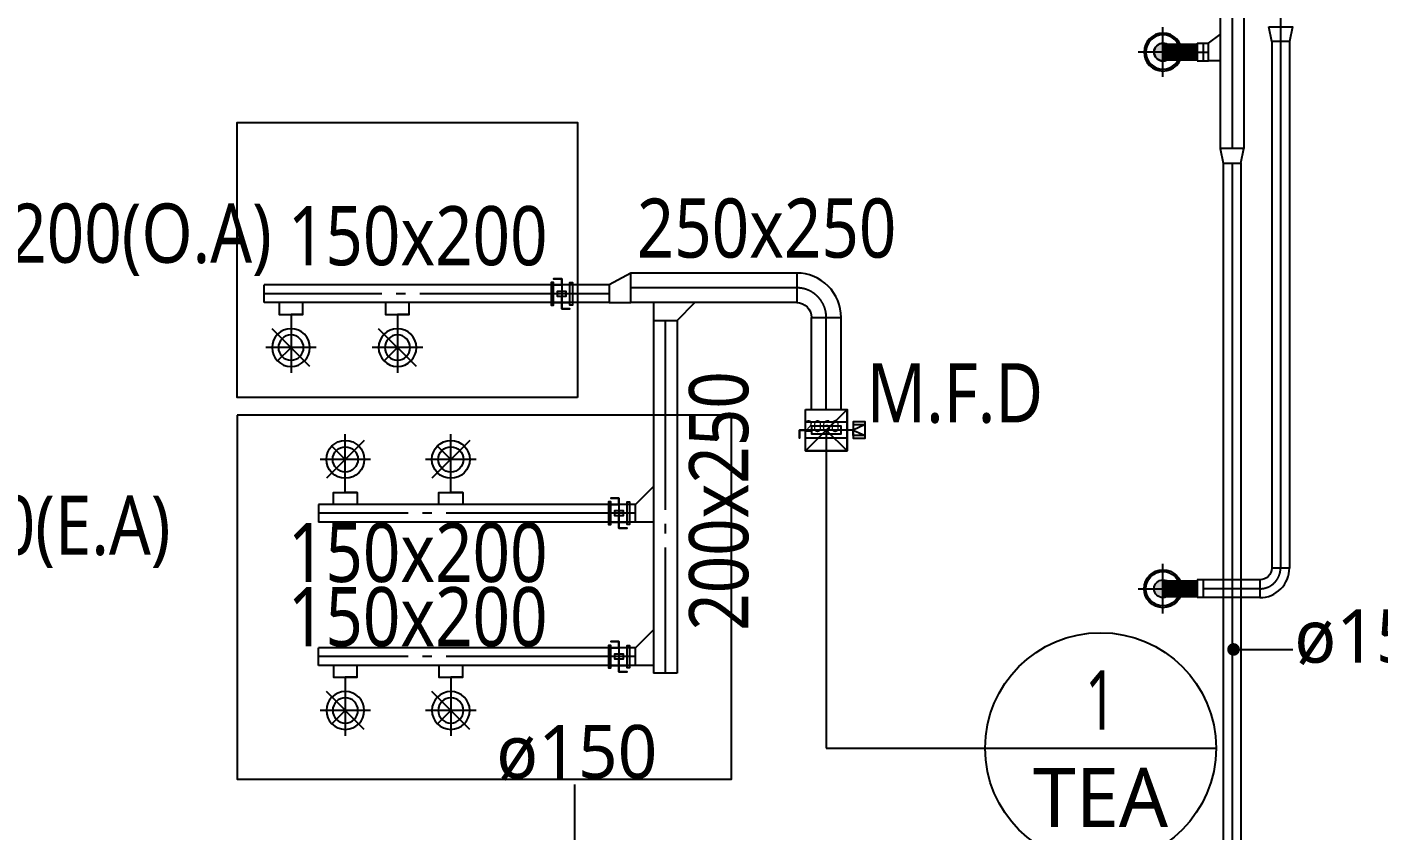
# Model space of a CAD drawing. Header units: millimetres. Extents: x 61566 to 667441, y 0 to 118800.
# Drawn here: x 427951 to 439367, y 55987 to 62781 of the extents above; entities that cross this region are included whole.
import ezdxf
from ezdxf.enums import TextEntityAlignment as Align

# ---------------------------------------------------------------- set-up
doc = ezdxf.new("R2010")
doc.units = ezdxf.units.MM
doc.header["$LTSCALE"] = 200
doc.linetypes.add('CEN6', pattern=[12, 10, -0.75, 0.5, -0.75])
doc.linetypes.add('CENTER', pattern=[50.8, 31.75, -6.35, 6.35, -6.35])
doc.layers.get('DEFPOINTS').update_dxf_attribs({"color": 137})
for name, color, linetype in [('1 EA', 3, 'Continuous'), ('1 EDF', 7, 'Continuous'), ('1 MFD', 11, 'Continuous'), ('1 OA', 4, 'Continuous'), ('1 VD', 1, 'Continuous'), ('DUCT', 7, 'Continuous'), ('TE', 2, 'Continuous'), ('TEXT', 3, 'Continuous'), ('환기(RA)', 2, 'Continuous'), ('환기(SA)', 3, 'Continuous')]:
    doc.layers.add(name, color=color, linetype=linetype)
doc.styles.add('LG전자', font='malgun.ttf')
doc.styles.add('SUNJIN', font='malgun.ttf')

# ---------------------------------------------------------------- blocks, each defined once
blk = doc.blocks.new('1 DT-90-EL')
at = {"color": 0}
blk.add_lwpolyline([(-150, -100), (-50, -100, -0.414214), (0, -50), (0, 50, 0.414214)], format="xyb", close=True, dxfattribs=at)
blk.add_lwpolyline([(0, -50), (0, -50)])
at = {"color": 1, "linetype": 'CENTER', "ltscale": 2}
blk.add_arc((0, -100), 100, 90, 180, dxfattribs=at)
blk = doc.blocks.new('1ERDF')
at = {"layer": '1 EDF'}
for p, q in [((-150, -150), (150, 150)), ((106, -106), (0, 0))]:
    blk.add_line(p, q, dxfattribs=at)
at = {"layer": '1 EDF', "color": 1}
for p, q in [((0, 200), (0, -200)), ((-200, 0), (200, 0))]:
    blk.add_line(p, q, dxfattribs=at)
at = {"layer": '1 EDF'}
blk.add_circle((0, 0), 150, dxfattribs=at)
at = {"layer": '1 EDF', "color": 6}
blk.add_circle((0, 0), 100, dxfattribs=at)
blk = doc.blocks.new('A$C40B63A93')
at = {"color": 1}
for p, q in [((210, 420), (210, 0)), ((420, 210), (0, 210))]:
    blk.add_line(p, q, dxfattribs=at)
at = {"color": 0}
for radius in [160, 145, 75]:
    blk.add_circle((210, 210), radius, dxfattribs=at)
blk = doc.blocks.new('레듀서1')
at = {"layer": '환기(SA)', "color": 0}
blk.add_lwpolyline([(-23, 123), (177, 123), (152, 0), (2, 0)], close=True, dxfattribs=at)
blk = doc.blocks.new('ELBOW_90_150')
at = {"layer": 'DUCT', "color": 0}
blk.add_lwpolyline([(175, 250, 0.414214), (-75, 0), (75, 0, -0.414214), (175, 100), (175, 250)], format="xyb", dxfattribs=at)
at = {"layer": 'DUCT', "color": 1, "linetype": 'CENTER'}
blk.add_arc((175, 0), 175, 90, 180, dxfattribs=at)

msp = doc.modelspace()

# ---------------------------------------------------------------- hatches: boundary and pattern name
at = {"layer": '환기(RA)'}
h = msp.add_hatch(color=256, dxfattribs=at)
edge = h.paths.add_edge_path()
edge.add_arc((437542.9, 62568.7), 75, -90, 270, ccw=False)
at = {"layer": '환기(SA)'}
h = msp.add_hatch(color=256, dxfattribs=at)
edge = h.paths.add_edge_path()
edge.add_arc((437542.9, 58034), 75, 270, 630)

# ---------------------------------------------------------------- linework, layer by layer
at = {"layer": '1 EA'}
for p, q in [((434450, 60701.5), (433050.7, 60701.5)), ((432867.4, 60601.5), (429952.4, 60601.5)), ((429952.4, 60451.5), (429952.4, 60601.5)), ((432867.4, 60451.5), (429952.4, 60451.5)), ((434450, 60451.5), (433050.7, 60451.5)), ((433240, 60301.5), (433240, 57321.5)), ((433440, 60301.5), (433440, 57321.5)), ((434575, 59550), (434575, 60326.5)), ((434825, 59550), (434825, 60326.5)), ((433090, 58747.2), (430411.1, 58747.2)), ((430411.1, 58747.2), (430411.1, 58597.2)), ((433090, 58597.2), (430411.1, 58597.2)), ((433090, 57535.5), (430411.1, 57535.5)), ((430411.1, 57385.5), (430411.1, 57535.5)), ((433090, 57385.5), (430411.1, 57385.5)), ((433440, 57321.5), (433240, 57321.5))]:
    msp.add_line(p, q, dxfattribs=at)
at = {"layer": '1 EA', "color": 1, "linetype": 'CEN6', "ltscale": 0.8}
for p, q in [((432867.4, 60526.5), (429952.4, 60526.5)), ((434450, 60576.5), (433050.7, 60576.5)), ((433340, 60301.5), (433340, 57321.5)), ((434700, 59550), (434700, 60326.5)), ((433090, 58672.2), (430411.1, 58672.2)), ((433090, 57460.5), (430411.1, 57460.5))]:
    msp.add_line(p, q, dxfattribs=at)
at = {"layer": '1 EA'}
for points in [[(433050.7, 60701.5), (432867.4, 60601.5), (432867.4, 60451.5), (433050.7, 60451.5), (433050.7, 60701.5)], [(433590, 60451.5), (433240, 60451.5), (433240, 60301.5), (433440, 60301.5), (433590, 60451.5)], [(434525, 59550), (434875, 59550), (434875, 59200), (434525, 59200), (434525, 59550)], [(433240, 58897.2), (433240, 58597.2), (433090, 58597.2), (433090, 58747.2), (433240, 58897.2)], [(433240, 57685.5), (433240, 57385.5), (433090, 57385.5), (433090, 57535.5), (433240, 57685.5)]]:
    msp.add_lwpolyline(points, dxfattribs=at)
at = {"layer": '1 EA', "color": 7}
for points in [[(430280.3, 60351.5), (430280.3, 60451.5), (430080.3, 60451.5), (430080.3, 60351.5), (430280.3, 60351.5), (430180.3, 60351.5), (430180.3, 60071.6)], [(431179.3, 60351.5), (431179.3, 60451.5), (430979.3, 60451.5), (430979.3, 60351.5), (431179.3, 60351.5), (431079.3, 60351.5), (431079.3, 60071.6)], [(430739, 58847.2), (430739, 58747.2), (430539, 58747.2), (430539, 58847.2), (430739, 58847.2), (430639, 58847.2), (430639, 59127.1)], [(431629.9, 58847.2), (431629.9, 58747.2), (431429.9, 58747.2), (431429.9, 58847.2), (431629.9, 58847.2), (431529.9, 58847.2), (431529.9, 59127.1)], [(430739, 57285.5), (430739, 57385.5), (430539, 57385.5), (430539, 57285.5), (430739, 57285.5), (430639, 57285.5), (430639, 57005.6)], [(431629.9, 57285.5), (431629.9, 57385.5), (431429.9, 57385.5), (431429.9, 57285.5), (431629.9, 57285.5), (431529.9, 57285.5), (431529.9, 57005.6)]]:
    msp.add_lwpolyline(points, dxfattribs=at)
at = {"layer": '1 EA', "color": 1, "linetype": 'CEN6', "ltscale": 0.8}
for points in [[(434875, 59550), (434525, 59200), (434875, 59200), (434875, 59550)], [(434875, 59550), (434700, 59375), (434875, 59200), (434875, 59550)]]:
    msp.add_lwpolyline(points, dxfattribs=at)
at = {"layer": '1 MFD'}
msp.add_lwpolyline([(434927.5, 59421.5), (435028.7, 59421.5), (434927.5, 59375), (435028.7, 59328.5), (434927.5, 59328.5), (434927.5, 59375), (434927.5, 59305), (435028.7, 59305), (435028.7, 59445), (434927.5, 59445), (434927.5, 59375), (434875, 59375), (434875, 59305), (434525, 59305), (434525, 59375), (434472.5, 59375), (434472.5, 59305), (434472.5, 59375), (434525, 59375), (434525, 59445), (434875, 59445), (434875, 59375), (434525, 59375), (434577.5, 59375), (434577.5, 59410), (434822.5, 59410), (434822.5, 59340), (434577.5, 59340), (434577.5, 59375)], dxfattribs=at)
at = {"layer": '1 VD'}
for points in [[(432535.9, 60601.5), (432535.9, 60621.5), (432555.9, 60621.5), (432555.9, 60451.5), (432555.9, 60431.5), (432535.9, 60431.5), (432535.9, 60451.5), (432465.9, 60451.5), (432395.9, 60451.5), (432395.9, 60601.5), (432395.9, 60621.5), (432375.9, 60621.5), (432375.9, 60431.5), (432395.9, 60431.5), (432395.9, 60451.5), (432465.9, 60451.5), (432465.9, 60399), (432535.9, 60399), (432465.9, 60399), (432465.9, 60451.5), (432535.9, 60451.5), (432535.9, 60601.5), (432465.9, 60601.5), (432465.9, 60654), (432395.9, 60654), (432465.9, 60654), (432465.9, 60601.5), (432395.9, 60601.5), (432465.9, 60601.5), (432465.9, 60451.5), (432465.9, 60504), (432430.9, 60504), (432430.9, 60549), (432465.9, 60549), (432500.9, 60549), (432500.9, 60504), (432465.9, 60504)], [(433019.8, 58747.2), (433019.8, 58767.2), (433039.8, 58767.2), (433039.8, 58597.2), (433039.8, 58577.2), (433019.8, 58577.2), (433019.8, 58597.2), (432949.8, 58597.2), (432879.8, 58597.2), (432879.8, 58747.2), (432879.8, 58767.2), (432859.8, 58767.2), (432859.8, 58577.2), (432879.8, 58577.2), (432879.8, 58597.2), (432949.8, 58597.2), (432949.8, 58544.7), (433019.8, 58544.7), (432949.8, 58544.7), (432949.8, 58597.2), (433019.8, 58597.2), (433019.8, 58747.2), (432949.8, 58747.2), (432949.8, 58799.7), (432879.8, 58799.7), (432949.8, 58799.7), (432949.8, 58747.2), (432879.8, 58747.2), (432949.8, 58747.2), (432949.8, 58597.2), (432949.8, 58649.7), (432914.8, 58649.7), (432914.8, 58694.7), (432949.8, 58694.7), (432984.8, 58694.7), (432984.8, 58649.7), (432949.8, 58649.7)], [(433019.8, 57535.5), (433019.8, 57555.5), (433039.8, 57555.5), (433039.8, 57385.5), (433039.8, 57365.5), (433019.8, 57365.5), (433019.8, 57385.5), (432949.8, 57385.5), (432879.8, 57385.5), (432879.8, 57535.5), (432879.8, 57555.5), (432859.8, 57555.5), (432859.8, 57365.5), (432879.8, 57365.5), (432879.8, 57385.5), (432949.8, 57385.5), (432949.8, 57333), (433019.8, 57333), (432949.8, 57333), (432949.8, 57385.5), (433019.8, 57385.5), (433019.8, 57535.5), (432949.8, 57535.5), (432949.8, 57588), (432879.8, 57588), (432949.8, 57588), (432949.8, 57535.5), (432879.8, 57535.5), (432949.8, 57535.5), (432949.8, 57385.5), (432949.8, 57438), (432914.8, 57438), (432914.8, 57483), (432949.8, 57483), (432984.8, 57483), (432984.8, 57438), (432949.8, 57438)]]:
    msp.add_lwpolyline(points, dxfattribs=at)
at = {"layer": 'DEFPOINTS'}
for points in [[(432600, 59650), (429725, 59650), (429725, 61975), (432600, 61975), (432600, 59650)], [(429725, 59500), (429725, 56425), (433900, 56425), (433900, 59500), (429725, 59500)]]:
    msp.add_lwpolyline(points, dxfattribs=at)
at = {"layer": 'TE', "color": 6}
for p, q in [((434700, 59375), (434700, 56687.4)), ((434700, 56687.4), (436041, 56687.4))]:
    msp.add_line(p, q, dxfattribs=at)
at = {"layer": 'TE'}
msp.add_line((436041, 56687.4), (437991, 56687.4), dxfattribs=at)
msp.add_circle((437016, 56687.4), 975, dxfattribs=at)
at = {"layer": 'TEXT', "color": 1}
for p, q in [((438138.5, 57521.1), (438639.2, 57521.1, 0)), ((432577.5, 55877.5), (432577.5, 56380.4, 0))]:
    msp.add_line(p, q, dxfattribs=at)
at = {"layer": 'TEXT', "color": 1, "const_width": 53.3}
msp.add_lwpolyline([(438138.6, 57547.7, -1), (438138.6, 57494.4, -1)], format="xyb", close=True, dxfattribs=at)
at = {"layer": '환기(RA)'}
for p, q in [((438026.2, 64778.3), (438026.2, 61753.6)), ((438226.2, 64778.3), (438226.2, 61753.6)), ((437832.5, 62643.7), (437926.2, 62643.7)), ((437832.5, 62643.7), (437832.5, 62493.7)), ((437882.5, 62643.7), (437882.5, 62493.7)), ((437832.5, 62493.7), (437926.2, 62493.7)), ((438051.2, 61630.8), (438051.2, 50901)), ((438201.2, 61630.8), (438201.2, 50901))]:
    msp.add_line(p, q, dxfattribs=at)
msp.add_lwpolyline([(438026.2, 62493.7), (437926.2, 62493.7), (437926.2, 62643.7), (438026.2, 62718.7)], close=True, dxfattribs=at)
at = {"layer": '환기(RA)', "const_width": 150}
msp.add_lwpolyline([(437832.5, 62568.7), (437542.9, 62568.7)], dxfattribs=at)
at = {"layer": '환기(RA)'}
msp.add_circle((437542.9, 62568.7), 75, dxfattribs=at)
at = {"layer": '환기(SA)', "color": 1, "linetype": 'CENTER'}
for p, q in [((438126.2, 64778.3), (438126.2, 61753.6)), ((438535.8, 64107.4), (438535.8, 62657.8)), ((437832.5, 62568.7), (437926.2, 62568.7)), ((438535.8, 62657.8), (438535.8, 58209)), ((438126.2, 61630.8), (438126.2, 50901)), ((438360.8, 58034), (437882.5, 58034))]:
    msp.add_line(p, q, dxfattribs=at)
at = {"layer": '환기(SA)'}
for p, q in [((438460.8, 62657.8), (438460.8, 58209)), ((438610.8, 62657.8), (438610.8, 58209)), ((438360.8, 58109), (437832.5, 58109)), ((437832.5, 58109), (437832.5, 57959)), ((437882.5, 58109), (437882.5, 57959)), ((438360.8, 57959), (437832.5, 57959))]:
    msp.add_line(p, q, dxfattribs=at)
at = {"layer": '환기(SA)', "const_width": 150}
msp.add_lwpolyline([(437832.5, 58034), (437542.9, 58034)], dxfattribs=at)
at = {"layer": '환기(SA)'}
msp.add_circle((437542.9, 58034), 75, dxfattribs=at)

# ---------------------------------------------------------------- block references
at = {"layer": '1 EA', "xscale": 2.5, "yscale": 2.5, "zscale": 2.5, "rotation": 270}
msp.add_blockref('1 DT-90-EL', (434700, 60326.5), dxfattribs=at)
at = {"layer": '1 EDF', "xscale": -1.066666666666667, "yscale": 1.066666666666667, "zscale": 1.066666666666667}
for p in [(430180.3, 60071.6), (431079.3, 60071.6), (430639, 57005.6), (431529.9, 57005.6)]:
    msp.add_blockref('1ERDF', p, dxfattribs=at)
at = {"layer": '1 EDF', "xscale": 1.066666666666667, "yscale": 1.066666666666667, "zscale": 1.066666666666667, "rotation": 180}
for p in [(430639, 59127.1), (431529.9, 59127.1)]:
    msp.add_blockref('1ERDF', p, dxfattribs=at)
at = {"layer": '환기(RA)', "xscale": -1, "rotation": 180}
msp.add_blockref('A$C40B63A93', (437332.9, 62778.7), dxfattribs=at)
at = {"layer": '환기(RA)', "xscale": -1}
msp.add_blockref('레듀서1', (438202.9, 61630.8), dxfattribs=at)
at = {"layer": '환기(SA)'}
msp.add_blockref('레듀서1', (438459.1, 62657.8), dxfattribs=at)
at = {"layer": '환기(SA)', "rotation": 180}
for name, p in [('A$C40B63A93', (437752.9, 58244)), ('ELBOW_90_150', (438535.8, 58209))]:
    msp.add_blockref(name, p, dxfattribs=at)

# ---------------------------------------------------------------- texts
at = {"layer": '1 EA', "style": 'SUNJIN', "width": 0.85}
for s, p in [('250x250', (434195.8, 61081.6)), ('150x200', (431250.5, 61017.2)), ('200x200(E.A)', (427495.5, 58570.9)), ('150x200', (431250.5, 58340.6)), ('150x200', (431250.5, 57798.2))]:
    msp.add_text(s, height=500, dxfattribs=at).set_placement(p, align=Align.MIDDLE_CENTER)
msp.add_text('200x250', height=500, rotation=90, dxfattribs=at).set_placement((433791.3, 58775.5), align=Align.MIDDLE_CENTER)
at = {"layer": '1 MFD', "style": 'SUNJIN', "width": 0.85}
msp.add_text('M.F.D', height=500, dxfattribs=at).set_placement((435786.3, 59688.9), align=Align.MIDDLE_CENTER)
at = {"layer": '1 OA', "style": 'SUNJIN', "width": 0.85}
msp.add_text('200x200(O.A)', height=500, dxfattribs=at).set_placement((428288.2, 61038.6), align=Align.MIDDLE_CENTER)
at = {"layer": 'DEFPOINTS', "style": 'SUNJIN'}
msp.add_text('2060', height=100, dxfattribs=at).set_placement((434514.4, 59408), align=Align.MIDDLE_LEFT)
at = {"layer": 'TE', "style": 'SUNJIN', "width": 0.7}
msp.add_text('1', height=500, dxfattribs=at).set_placement((437016, 57093.7), align=Align.MIDDLE_CENTER)
at = {"layer": 'TE', "style": 'SUNJIN'}
msp.add_text('TEA', height=500, dxfattribs=at).set_placement((437016, 56270), align=Align.MIDDLE_CENTER)
at = {"layer": 'TEXT', "color": 2, "style": 'LG전자'}
for p in [(438651.9, 57408.9, 0), (431913.4, 56432.7, 0)]:
    msp.add_text('ø150', height=450, dxfattribs=at).set_placement(p)

doc.saveas('drawing.dxf')
